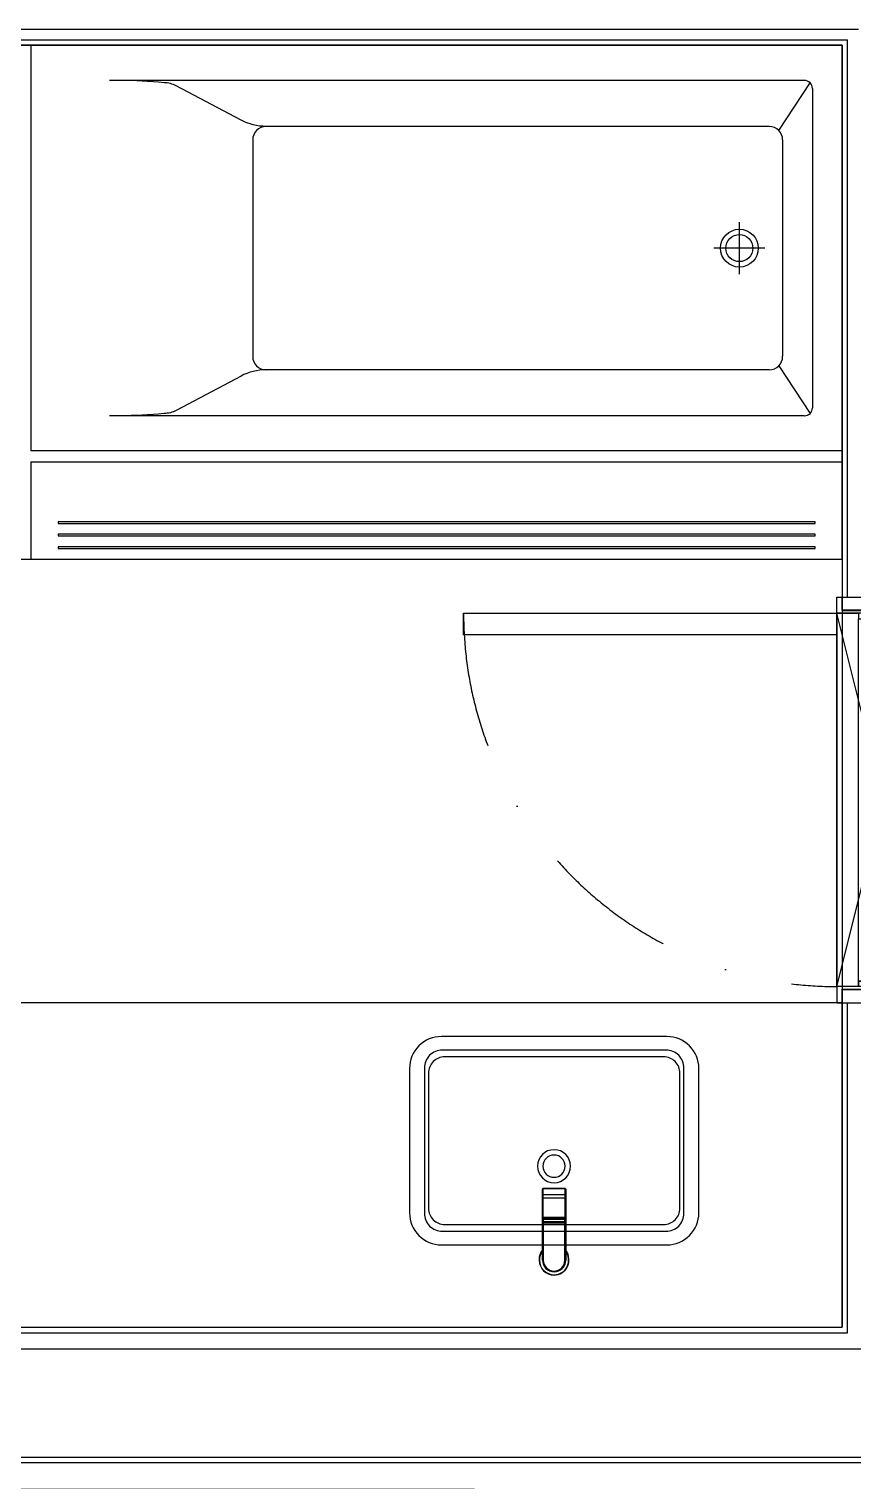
# Model space of a CAD drawing. Header units: millimetres. Extents: x -33000 to 294000, y 0 to 42408.
# Drawn here: x 195263 to 196786, y 16006 to 18690 of the extents above; entities that cross this region are included whole.
import ezdxf

# ---------------------------------------------------------------- set-up
doc = ezdxf.new("R2010")
doc.units = ezdxf.units.MM
doc.header["$LTSCALE"] = 50
doc.linetypes.add('DASHDOTX2', pattern=[2, 1, -0.5, 0, -0.5])
doc.layers.add('arch', color=8, linetype='Continuous')

# ---------------------------------------------------------------- blocks, each defined once
blk = doc.blocks.new('A$C16443C7E')
for p, q in [((0, 750), (-1500, 750)), ((-1500, 750), (-1500, 0)), ((0, 750), (0, 0)), ((-70, 685), (-1355, 685)), ((-117.3, 592.7), (-59.4, 680.6)), ((-55, 670), (-55, 80)), ((-135, 600), (-1065, 600)), ((-1090, 575), (-1090, 175)), ((-110, 575), (-110, 175)), ((-190, 326.9), (-190, 423.1)), ((-142.7, 375), (-237.3, 375)), ((-135, 150), (-1065, 150)), ((-117.3, 157.3), (-59.4, 69.4)), ((-70, 65), (-1355, 65)), ((0, 0), (-1500, 0))]:
    blk.add_line(p, q)
for points in [[(-1065, 600, -0.121757), (-1111.6, 611.5), (-1231.4, 675, 0.117115), (-1253.8, 680.8, 0.020278), (-1335, 685)], [(-1065, 150, 0.121757), (-1111.6, 138.5), (-1231.4, 75, -0.117115), (-1253.8, 69.2, -0.020278), (-1335, 65)]]:
    blk.add_lwpolyline(points, format="xyb")
for radius in [35, 25]:
    blk.add_circle((-190, 375), radius)
for centre, radius, start, end in [((-70, 670), 15, 0, 90), ((-1065, 575), 25, 90, 180), ((-135, 575), 25, 0, 90), ((-1065, 175), 25, 180, 270), ((-135, 175), 25, 270, 0), ((-70, 80), 15, 270, 0)]:
    blk.add_arc(centre, radius, start, end)
blk = doc.blocks.new('*U264')
at = {"linetype": 'Continuous', "ltscale": 4}
for points in [[(-12, 770), (-12, 710), (0, 710), (0, 770)], [(0, 726), (160, 726), (160, 750), (0, 750)], [(130, 720), (130, 710), (5, 710), (5, 715), (0, 715), (0, 725), (119, 725), (119, 720)], [(170, 750), (160, 750), (160, 725), (120, 725), (120, 720), (170, 720)], [(860, 30), (170, 30), (170, 70), (860, 70)], [(-12, -20), (-12, 40), (0, 40), (0, -20)], [(130, 30), (130, 40), (5, 40), (5, 35), (0, 35), (0, 25), (119, 25), (119, 30)], [(170, 0), (160, 0), (160, 25), (120, 25), (120, 30), (170, 30)], [(0, 24), (160, 24), (160, 0), (0, 0)]]:
    blk.add_lwpolyline(points, close=True, dxfattribs=at)
blk.add_lwpolyline([(170, 30), (170, 720), (0, 40), (0, 710)], close=True)
for points in [[(170, 30), (130, 30), (130, 40), (118, 40), (118, 710), (130, 710), (130, 720), (170, 720), (170, 30)], [(130, 710), (130, 40)]]:
    blk.add_lwpolyline(points)
at = {"linetype": 'DASHDOTX2', "ltscale": 5}
blk.add_arc((170, 30), 690, 0, 90, dxfattribs=at)
blk = doc.blocks.new('*U331')
at = {"linetype": 'Continuous', "ltscale": 4}
for points in [[(-982.8, 226.5), (-1000.8, 226.5), (-1000.8, 166.5), (-982.8, 166.5)], [(97.2, 176.5), (-842.8, 176.5), (-842.8, 136.5), (97.2, 136.5)], [(-982.8, -813.5), (-1000.8, -813.5), (-1000.8, -753.5), (-982.8, -753.5)]]:
    blk.add_lwpolyline(points, close=True, dxfattribs=at)
for points in [[(-982.8, 226.5), (-982.8, 206.5), (-842.8, 206.5), (-842.8, 226.5), (-982.8, 226.5), (-842.8, 206.5)], [(-982.8, 176.5), (-982.8, 171.5), (-977.8, 171.5), (-977.8, 166.5), (-882.8, 166.5), (-882.8, 176.5), (-982.8, 176.5)], [(-982.8, -763.5), (-982.8, -758.5), (-977.8, -758.5), (-977.8, -753.5), (-882.8, -753.5), (-882.8, -763.5), (-982.8, -763.5)]]:
    blk.add_lwpolyline(points)
for points in [[(-830.8, 226.5), (-830.8, 186.5), (-842.8, 186.5), (-842.8, 226.5)], [(-842.8, 176.5), (-842.8, 206.5), (-982.8, 206.5), (-982.8, 176.5)], [(-982.8, -763.5), (-982.8, 176.5), (-842.8, -763.5), (-842.8, 176.5)], [(-842.8, -763.5), (-842.8, -793.5), (-982.8, -793.5), (-982.8, -763.5)], [(-830.8, -813.5), (-830.8, -773.5), (-842.8, -773.5), (-842.8, -813.5)]]:
    blk.add_lwpolyline(points, close=True)
at = {"linetype": 'DASHDOTX2', "ltscale": 5}
blk.add_arc((-842.8, 176.5), 940, 270, 360, dxfattribs=at)

msp = doc.modelspace()

# ---------------------------------------------------------------- linework, layer by layer
at = {"layer": 'arch'}
for p, q in [((194026.2, 18689.6), (196796.2, 18689.6)), ((194056.2, 18669.6), (196776.2, 18669.6)), ((194066.2, 18659.6), (196766.2, 18659.6)), ((196766.2, 18659.6), (196766.2, 16289.6)), ((196776.2, 17639.6), (196776.2, 18669.6)), ((195266.2, 17889.6), (196766.2, 17889.6)), ((196776.2, 16279.6), (196776.2, 16889.6)), ((196212, 16534), (196212, 16545.1)), ((196212, 16529.2), (196212, 16534)), ((196213, 16546.1), (196254, 16546.1)), ((196213, 16546.1), (196213, 16546)), ((196254, 16546), (196213, 16546)), ((196213, 16546), (196213, 16534.9)), ((196213, 16534.9), (196254, 16534.9)), ((196213, 16534.9), (196213, 16529.2)), ((196254, 16546.1), (196254, 16546)), ((196254, 16534.9), (196254, 16546)), ((196254, 16529.2), (196254, 16534.9)), ((196255, 16545.1), (196255, 16534)), ((196255, 16534), (196255, 16529.2)), ((196212, 16413.7), (196212, 16529.2)), ((196212, 16529.2), (196213, 16529.2)), ((196213, 16529.2), (196254, 16529.2)), ((196213, 16529.2), (196213, 16491.4)), ((196254, 16529.2), (196255, 16529.2)), ((196254, 16491.4), (196254, 16529.2)), ((196255, 16529.2), (196255, 16413.7)), ((196212.5, 16488), (196212.5, 16489.9)), ((196212.5, 16485.6), (196212.5, 16488)), ((196212.5, 16482.1), (196212.5, 16485.6)), ((196212.5, 16413.7), (196212.5, 16482.1)), ((196213.5, 16482.1), (196212.5, 16482.1)), ((196213.5, 16487.4), (196213.5, 16485.1)), ((196213.5, 16482.1), (196213.5, 16485.1)), ((196213.5, 16485.1), (196253.5, 16485.1)), ((196213.5, 16482.1), (196213.5, 16413.7)), ((196253.5, 16482.1), (196213.5, 16482.1)), ((196251.5, 16492.6), (196215.5, 16492.6)), ((196215.5, 16492.6), (196215.5, 16492.3)), ((196215.5, 16492.3), (196215.5, 16490.4)), ((196251.5, 16492.3), (196215.5, 16492.3)), ((196215.5, 16490.4), (196215.5, 16489)), ((196215.5, 16490.4), (196251.5, 16490.4)), ((196251.5, 16489), (196215.5, 16489)), ((196251.5, 16492.6), (196251.5, 16492.3)), ((196251.5, 16490.4), (196251.5, 16492.3)), ((196251.5, 16490.4), (196251.5, 16489)), ((196253.5, 16485.1), (196253.5, 16487.4)), ((196253.5, 16482.1), (196253.5, 16485.1)), ((196253.5, 16413.7), (196253.5, 16482.1)), ((196254.5, 16482.1), (196253.5, 16482.1)), ((196254.5, 16489.9), (196254.5, 16488)), ((196254.5, 16488), (196254.5, 16485.6)), ((196254.5, 16482.1), (196254.5, 16485.6)), ((196254.5, 16482.1), (196254.5, 16413.7)), ((196207, 16405.9), (196207, 16406.4)), ((196254.9, 16413.7), (196255, 16413.7)), ((194056.2, 16279.6), (196776.2, 16279.6)), ((194066.2, 16289.6), (196766.2, 16289.6)), ((194026.2, 16249.6), (196916.3, 16249.6)), ((193816.2, 16039.6), (199766.2, 16039.6)), ((193826.2, 16049.6), (196916.3, 16049.6))]:
    msp.add_line(p, q, dxfattribs=at)
for points in [[(196766.2, 18659.6), (195166.2, 18659.6), (195166.2, 17709.6), (196766.2, 17709.6)], [(196716.2, 17778.6), (195316.2, 17778.6), (195316.2, 17775.6), (196716.2, 17775.6)], [(196716.2, 17755.6), (195316.2, 17755.6), (195316.2, 17752.6), (196716.2, 17752.6)], [(196716.2, 17732.6), (195316.2, 17732.6), (195316.2, 17729.6), (196716.2, 17729.6)], [(196766.2, 16889.6), (194966.2, 16889.6), (194966.2, 16289.6), (196766.2, 16289.6)]]:
    msp.add_lwpolyline(points, close=True, dxfattribs=at)
msp.add_lwpolyline([(195266.2, 17889.6), (195266.2, 17709.6)], dxfattribs=at)
for points in [[(196442.2, 16827.1), (196025.2, 16827.1, 0.414214), (195966.2, 16768.1), (195966.2, 16501.1, 0.414214), (196025.2, 16442.1), (196442.2, 16442.1, 0.414214), (196501.2, 16501.1), (196501.2, 16768.1, 0.414214)], [(196440.7, 16802.1), (196026.7, 16802.1, 0.414214), (195993.7, 16769.1), (195993.7, 16500.1, 0.414214), (196026.7, 16467.1), (196440.7, 16467.1, 0.414214), (196473.7, 16500.1), (196473.7, 16769.1, 0.414214)], [(196436.2, 16789.6), (196031.2, 16789.6, 0.414214), (196001.2, 16759.6), (196001.2, 16509.6, 0.414214), (196031.2, 16479.6), (196436.2, 16479.6, 0.414214), (196466.2, 16509.6), (196466.2, 16759.6, 0.414214)]]:
    msp.add_lwpolyline(points, format="xyb", close=True, dxfattribs=at)
for centre, radius, start, end in [((196233.5, 16587.5), 30.5, 90, 270), ((196233.5, 16587.5), 30.5, 270, 90), ((196233.5, 16587.5), 20.5, 90, 270), ((196233.5, 16587.5), 20.5, 270, 90), ((196233.4, 16415.5), 27.5, 141.0962, 185.0586), ((196233.5, 16413.7), 27.5, 141.4237, 180), ((196233.5, 16413.7), 27, 142.7738, 180), ((196233.5, 16413.7), 27.5, 270, 38.5706), ((196233.5, 16413.7), 27, 270, 37.2206), ((196233.4, 16415.5), 27.5, 1.3012, 38.2367), ((196233.5, 16413.7), 27.5, 180, 270), ((196233.5, 16413.7), 27, 180, 270), ((196233.5, 16413.7), 21.5, 180, 0), ((196233.5, 16413.7), 21, 180, 0), ((196233.5, 16413.7), 20, 180, 0)]:
    msp.add_arc(centre, radius, start, end, dxfattribs=at)
for centre, major_axis, ratio, start_param, end_param in [((196213, 16545.1), (-1, 0), 0.984808, 4.712389, 6.283185), ((196213, 16545.1), (-1, 0), 0.885427, 4.712389, 6.283185), ((196213, 16534), (-1, 0), 0.885427, 4.712389, 6.283185), ((196254, 16545.1), (-1, 0), 0.984808, 3.141593, 4.712389), ((196254, 16545.1), (-1, 0), 0.885427, 3.141593, 4.712389), ((196254, 16534), (-1, 0), 0.885427, 3.141593, 4.712389), ((196215.5, 16489.9), (-3, 0), 0.792599, 4.712389, 6.283185), ((196215.5, 16488), (-3, 0), 0.792599, 4.712389, 6.283185), ((196213.5, 16488), (1, 0), 0.594178, 3.141593, 4.712389), ((196213.5, 16485.6), (1, 0), 0.594178, 3.141593, 4.712389), ((196215.5, 16487.4), (-2, 0), 0.805877, 4.712389, 6.283185), ((196251.5, 16489.9), (-3, 0), 0.792599, 3.141593, 4.712389), ((196251.5, 16488), (-3, 0), 0.792599, 3.141593, 4.712389), ((196251.5, 16487.4), (-2, 0), 0.805877, 3.141593, 4.712389), ((196253.5, 16488), (1, 0), 0.594178, 4.712389, 6.283185), ((196253.5, 16485.6), (1, 0), 0.594178, 4.712389, 6.283185)]:
    msp.add_ellipse(centre, major_axis=major_axis, ratio=ratio, start_param=start_param, end_param=end_param, dxfattribs=at)
for points, knots in [([(196215.5, 16492.6), (196215.4, 16492.6), (196215, 16492.5), (196214.5, 16492.4), (196213.9, 16492.1), (196213.3, 16491.8), (196212.9, 16491.3), (196212.6, 16490.7), (196212.5, 16490.3), (196212.5, 16490), (196212.5, 16489.9)], [0, 0, 0, 0, 0.085665, 0.23174, 0.378994, 0.526676, 0.673487, 0.817717, 0.958286, 1, 1, 1, 1]), ([(196254.5, 16489.9), (196254.5, 16490.1), (196254.5, 16490.4), (196254.3, 16490.9), (196254, 16491.4), (196253.6, 16491.8), (196253.1, 16492.2), (196252.5, 16492.4), (196252, 16492.5), (196251.6, 16492.6), (196251.5, 16492.6)], [0, 0, 0, 0, 0.094284, 0.229492, 0.364473, 0.500943, 0.639931, 0.781485, 0.925041, 1, 1, 1, 1]), ([(196206.8, 16422.1), (196206.7, 16421.9), (196206.6, 16421.7), (196206.4, 16421.2), (196206.3, 16420.9), (196206.3, 16420.6), (196206.3, 16420.6), (196206.3, 16420.5), (196206.3, 16420.4), (196206.3, 16420.3), (196206.2, 16420.1), (196206.2, 16419.9), (196206.2, 16419.8)], [0, 0, 0, 0, 0.282768, 0.282768, 0.641384, 0.641384, 0.686211, 0.686211, 0.731038, 0.820692, 0.820692, 1, 1, 1, 1])]:
    msp.add_open_spline(points, degree=3, knots=knots, dxfattribs=at)
for points in [[(196206.2, 16419.8), (196206.2, 16419.7), (196206.2, 16419.6), (196206.2, 16419.6)], [(196207, 16405.9), (196207.1, 16405.9), (196207.1, 16405.9), (196207.2, 16406)]]:
    msp.add_open_spline(points, degree=3, dxfattribs=at)

# ---------------------------------------------------------------- block references
for name, p in [('A$C16443C7E', (196766.2, 17909.6)), ('*U331', (195989, 15813.1))]:
    msp.add_blockref(name, p, dxfattribs=at)
at = {"layer": 'arch', "rotation": 180}
msp.add_blockref('*U264', (196926.2, 17639.6), dxfattribs=at)

doc.saveas('drawing.dxf')
